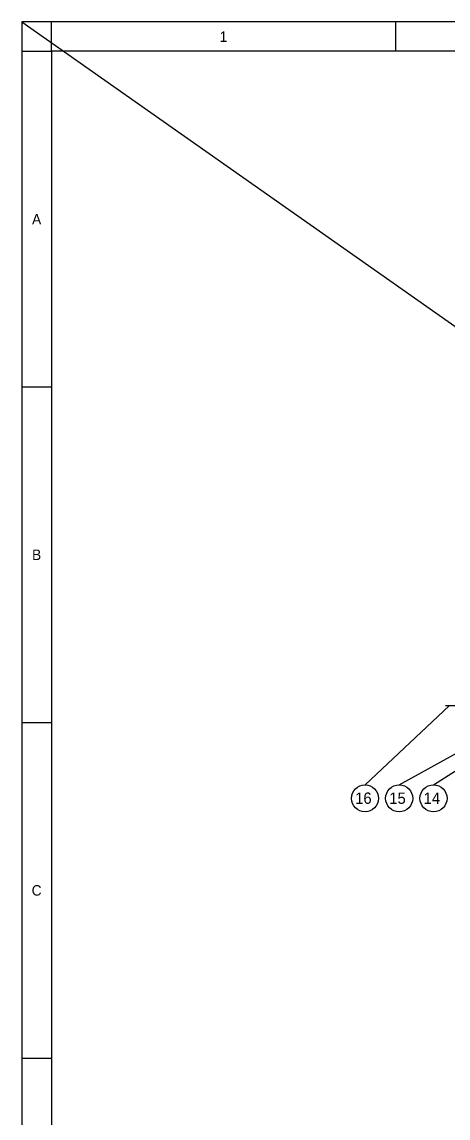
# Model space of a CAD drawing. Header units: millimetres. Extents: x 409 to 1480, y -88 to 334.
# Drawn here: x 409 to 510.5, y 65.1 to 326.4 of the extents above; entities that cross this region are included whole.
import ezdxf

# ---------------------------------------------------------------- set-up
doc = ezdxf.new("R2010")
doc.units = ezdxf.units.MM
doc.header["$LTSCALE"] = 0.5
doc.linetypes.add('CENTER2', pattern=[28.575, 19.05, -3.175, 3.175, -3.175])
doc.linetypes.add('CENTERX2', pattern=[4, 2.5, -0.5, 0.5, -0.5])
for name, color, linetype in [('2', 2, 'Continuous'), ('C', 1, 'CENTERX2'), ('DIM', 3, 'Continuous')]:
    doc.layers.add(name, color=color, linetype=linetype)
doc.styles.get("Standard").update_dxf_attribs({"font": 'Gulim.ttf'})

msp = doc.modelspace()

# ---------------------------------------------------------------- linework, layer by layer
at = {"lineweight": 30}
for p, q in [((416.033, 319.386), (416.033, 326.386)), ((498.033, 319.386), (498.033, 326.386)), ((409.033, 319.386), (416.033, 319.386)), ((409.033, 239.386), (416.033, 239.386)), ((409.033, 159.386), (416.033, 159.386)), ((409.033, 79.386), (416.033, 79.386))]:
    msp.add_line(p, q, dxfattribs=at)
for points in [[(409.033, -87.614), (997.033, -87.614), (997.033, 326.386), (409.033, 326.386)], [(416.033, -80.614), (990.033, -80.614), (990.033, 319.386), (416.033, 319.386)]]:
    msp.add_lwpolyline(points, close=True, dxfattribs=at)
at = {"layer": '2', "color": 0}
msp.add_line((409.033, 326.386), (997.033, -87.614), dxfattribs=at)
at = {"layer": '2'}
for p, q in [((490.729, 144.556), (510.742, 163.415)), ((507.026, 144.556), (530.242, 159.415)), ((498.855, 144.556), (520.442, 156.499))]:
    msp.add_line(p, q, dxfattribs=at)
at = {"layer": 'C', "linetype": 'CENTER2'}
msp.add_line((562.235, 163.415), (508.885, 163.415), dxfattribs=at)
at = {"layer": 'DIM', "color": 2}
for centre in [(490.729, 141.334), (498.855, 141.334), (507.026, 141.334)]:
    msp.add_circle(centre, 3.222, dxfattribs=at)

# ---------------------------------------------------------------- texts
at = {"color": 2, "lineweight": 13, "char_height": 2.5, "attachment_point": 5}
for s, insert, width in [('{\\f굴림|b0|i0|c129|p50;1}', (457.033, 322.886), 82), ('{\\f굴림|b0|i0|c129|p50;A}', (412.533, 279.386), 7), ('{\\f굴림|b0|i0|c129|p50;B}', (412.533, 199.386), 7), ('{\\f굴림|b0|i0|c129|p50;C}', (412.533, 119.386), 7)]:
    msp.add_mtext(s, dxfattribs=dict(at, insert=insert, width=width))
at = {"layer": 'DIM', "color": 2}
for s, p in [('16', (488.372, 140.027)), ('15', (496.498, 140.027)), ('14', (504.669, 140.027))]:
    msp.add_text(s, height=2.7, dxfattribs=at).set_placement(p)

doc.saveas('drawing.dxf')
